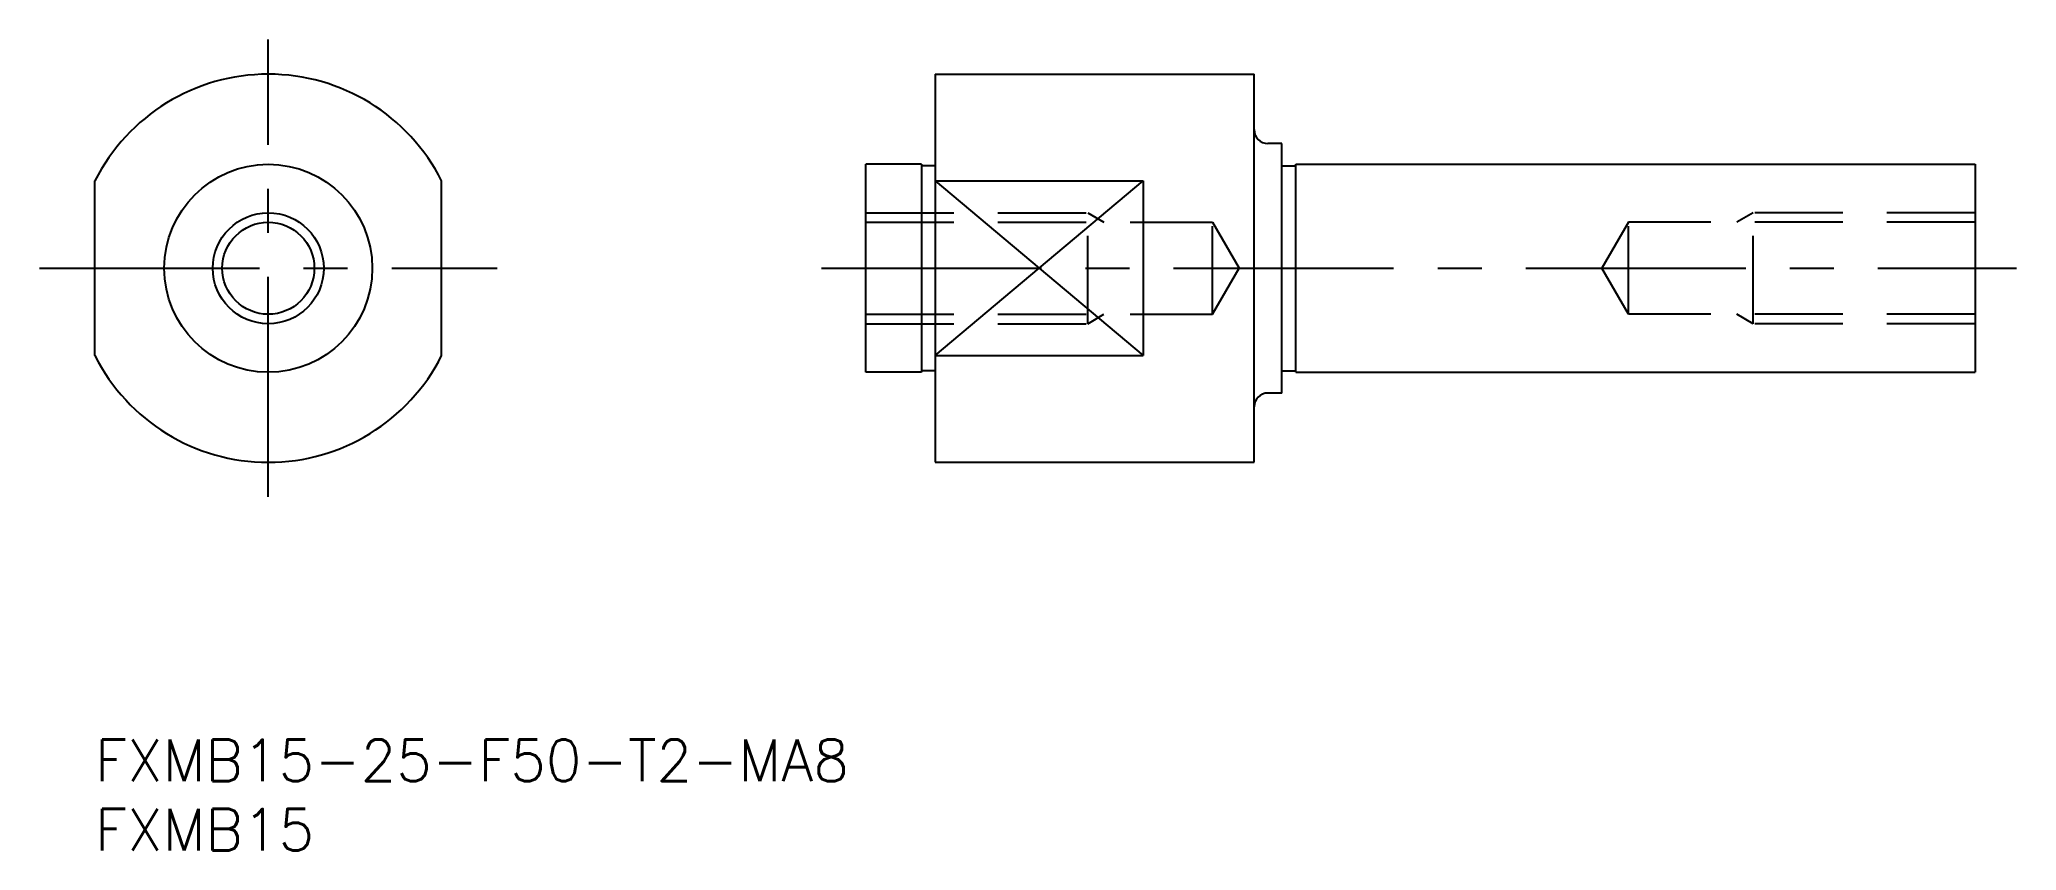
# Model space of a CAD drawing. Extents: x -4 to 139, y -8 to 50.
import ezdxf

# ---------------------------------------------------------------- set-up
doc = ezdxf.new("R2010")
doc.units = 0
doc.header["$LTSCALE"] = 0.5
doc.linetypes.add('CENTER', pattern=[50.8, 31.75, -6.35, 6.35, -6.35])
doc.linetypes.add('DASHED', pattern=[19.05, 12.7, -6.35])
doc.layers.get('0').update_dxf_attribs({"linetype": 'CONTINUOUS'})
doc.layers.add('CENTER', color=1, linetype='CENTER')
doc.styles.get("Standard").update_dxf_attribs({"font": 'txt.shx', "height": 3, "bigfont": 'bigfont.shx'})

# ---------------------------------------------------------------- blocks, each defined once
blk = doc.blocks.new('*U30')
at = {"color": 7, "linetype": 'CONTINUOUS'}
blk.add_text('FXMB15-25-F50-T2-MA8', height=3, dxfattribs=at).set_placement((0, -3))
blk = doc.blocks.new('*U31')
at = {"color": 7, "linetype": 'CONTINUOUS'}
blk.add_text('FXMB15', height=3, dxfattribs=at).set_placement((0, -8))

msp = doc.modelspace()

# ---------------------------------------------------------------- linework, layer by layer
at = {"color": 7, "linetype": 'CONTINUOUS'}
for p, q in [((60.61, 48), (83.61, 48)), ((60.61, 48), (60.61, 20)), ((83.61, 20), (83.61, 48)), ((85.61, 43), (84.61, 43)), ((85.61, 25), (85.61, 43)), ((55.61, 26.5), (55.61, 41.5)), ((59.61, 41.5), (55.61, 41.5)), ((59.61, 41.5), (59.61, 26.5)), ((60.61, 41.4), (59.61, 41.4)), ((85.61, 41.4), (86.61, 41.4)), ((86.61, 41.5), (135.61, 41.5)), ((86.61, 26.5), (86.61, 41.5)), ((135.61, 41.5), (135.61, 26.5)), ((0, 27.7), (0, 40.3)), ((25, 27.7), (25, 40.3)), ((60.61, 40.3), (75.61, 40.3)), ((75.61, 40.3), (75.61, 27.7)), ((60.61, 27.7), (75.61, 27.7)), ((59.61, 26.5), (55.61, 26.5)), ((60.61, 26.6), (59.61, 26.6)), ((85.61, 26.6), (86.61, 26.6)), ((86.61, 26.5), (135.61, 26.5)), ((85.61, 25), (84.61, 25)), ((60.61, 20), (83.61, 20))]:
    msp.add_line(p, q, dxfattribs=at)
at = {"color": 3, "linetype": 'CONTINUOUS'}
for p, q in [((60.61, 40.3), (75.61, 27.7)), ((60.61, 27.7), (75.61, 40.3))]:
    msp.add_line(p, q, dxfattribs=at)
at = {"color": 3, "linetype": 'DASHED'}
for p, q in [((55.61, 38), (71.61, 38)), ((55.61, 37.32), (80.61, 37.32)), ((71.61, 30), (71.61, 38)), ((71.61, 38), (72.78, 37.32)), ((80.61, 30.68), (80.61, 37.32)), ((80.61, 37.32), (82.53, 34)), ((110.61, 37.32), (108.69, 34)), ((110.61, 30.68), (110.61, 37.32)), ((135.61, 37.32), (110.61, 37.32)), ((119.61, 38), (118.44, 37.32)), ((119.61, 30), (119.61, 38)), ((135.61, 38), (119.61, 38)), ((80.61, 30.68), (82.53, 34)), ((110.61, 30.68), (108.69, 34)), ((55.61, 30.68), (80.61, 30.68)), ((55.61, 30), (71.61, 30)), ((71.61, 30), (72.78, 30.68)), ((135.61, 30.68), (110.61, 30.68)), ((119.61, 30), (118.44, 30.68)), ((135.61, 30), (119.61, 30))]:
    msp.add_line(p, q, dxfattribs=at)
at = {"color": 7, "linetype": 'CONTINUOUS'}
for radius in [7.5, 3.32]:
    msp.add_circle((12.5, 34), radius, dxfattribs=at)
at = {"color": 3, "linetype": 'CONTINUOUS'}
msp.add_circle((12.5, 34), 4, dxfattribs=at)
at = {"color": 7, "linetype": 'CONTINUOUS'}
for centre, radius, start, end in [((12.5, 34), 14, 26.7655, 153.2345), ((84.61, 44), 1, 180, 270), ((12.5, 34), 14, 206.7655, 333.2345), ((84.61, 24), 1, 90, 180)]:
    msp.add_arc(centre, radius, start, end, dxfattribs=at)
at = {"layer": 'CENTER', "color": 1, "linetype": 'CENTER'}
for p, q in [((12.5, 17.5), (12.5, 50.5)), ((-4, 34), (29, 34)), ((52.4, 34), (138.6, 34))]:
    msp.add_line(p, q, dxfattribs=at)

# ---------------------------------------------------------------- block references
at = {"color": 7, "linetype": 'CONTINUOUS'}
for name in ['*U30', '*U31']:
    msp.add_blockref(name, (0, 0), dxfattribs=at)

doc.saveas('drawing.dxf')
